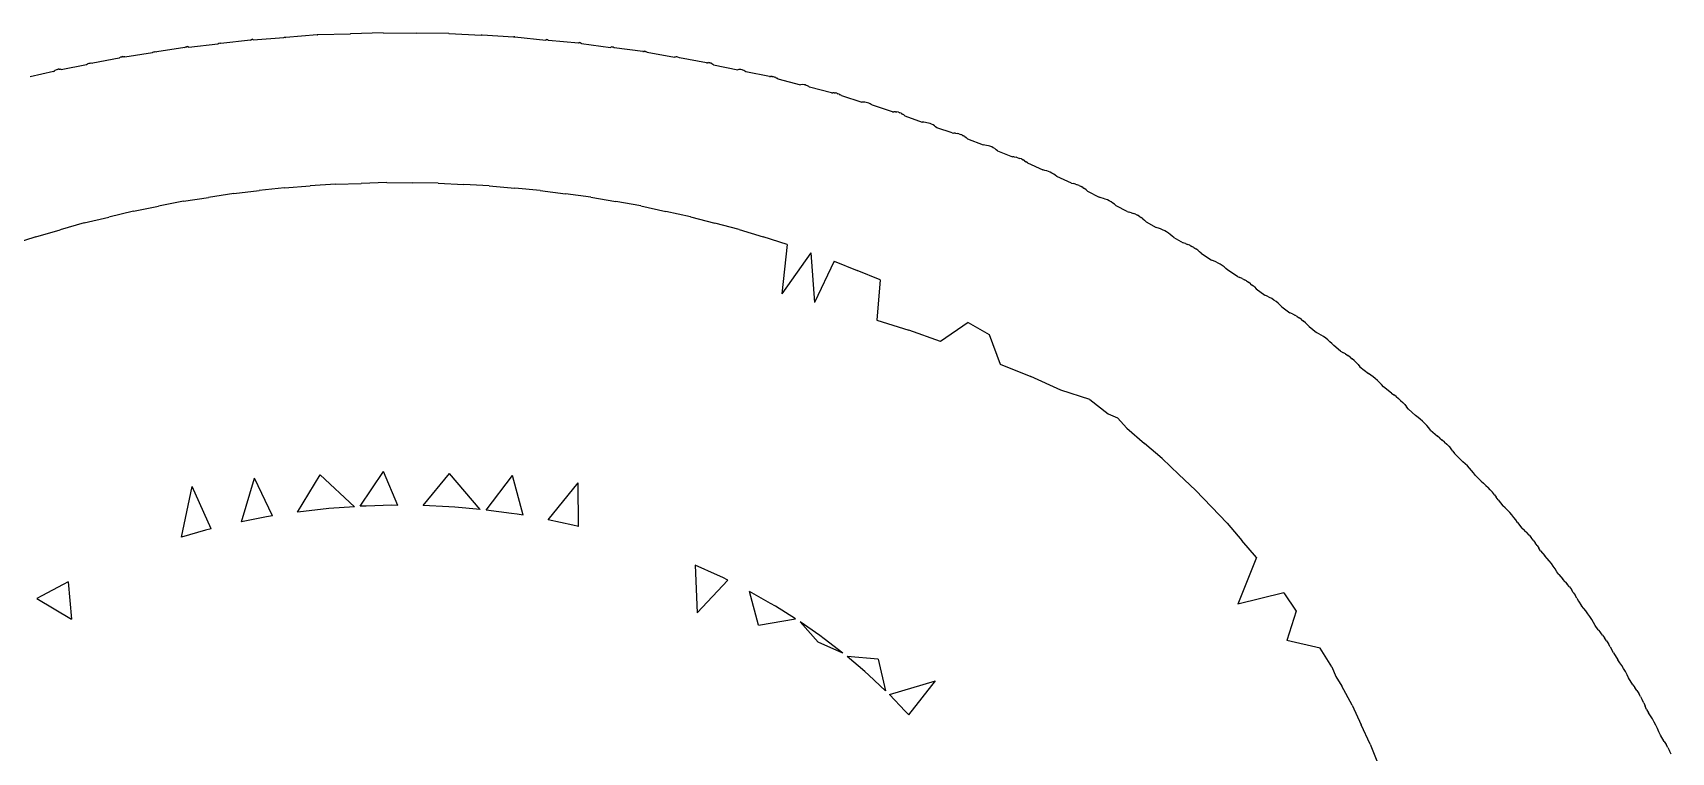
# Model space of a CAD drawing. Header units: metres. Extents: x 64 to 540, y -564 to -64.
# Drawn here: x 465.8 to 535, y -429.2 to -398.7 of the extents above; entities that cross this region are included whole.
import ezdxf

# ---------------------------------------------------------------- set-up
doc = ezdxf.new("R2010")
doc.units = ezdxf.units.M

msp = doc.modelspace()

# ---------------------------------------------------------------- linework, layer by layer
for p, q in [((472.429, -399.342), (473.657, -399.205)), ((473.657, -399.205), (473.7, -399.177)), ((473.7, -399.177), (473.718, -399.175)), ((473.718, -399.175), (473.745, -399.172)), ((473.745, -399.172), (473.773, -399.18)), ((473.773, -399.18), (473.792, -399.188)), ((475.045, -399.048), (473.792, -399.188)), ((475.045, -399.048), (475.063, -399.035)), ((475.08, -399.022), (475.063, -399.035)), ((475.08, -399.022), (475.098, -399.02)), ((475.117, -399.017), (475.098, -399.02)), ((475.117, -399.017), (475.136, -399.026)), ((475.156, -399.035), (475.136, -399.026)), ((475.156, -399.035), (476.45, -398.936)), ((476.45, -398.936), (476.468, -398.923)), ((476.468, -398.923), (476.478, -398.921)), ((476.478, -398.921), (476.497, -398.919)), ((476.497, -398.919), (476.527, -398.937)), ((477.856, -398.824), (476.527, -398.937)), ((477.856, -398.824), (477.866, -398.822)), ((477.876, -398.82), (477.866, -398.822)), ((477.876, -398.82), (479.248, -398.781)), ((479.248, -398.781), (479.26, -398.778)), ((480.64, -398.738), (479.26, -398.778)), ((480.64, -398.738), (482.033, -398.753)), ((483.414, -398.764), (482.033, -398.753)), ((483.414, -398.764), (483.426, -398.767)), ((483.426, -398.767), (484.781, -398.843)), ((484.802, -398.836), (484.781, -398.843)), ((484.816, -398.838), (484.802, -398.836)), ((486.148, -398.923), (484.816, -398.838)), ((486.148, -398.923), (486.163, -398.914)), ((486.178, -398.905), (486.163, -398.914)), ((486.178, -398.905), (486.192, -398.907)), ((486.207, -398.909), (486.192, -398.907)), ((486.207, -398.909), (487.515, -399.049)), ((487.554, -399.031), (487.515, -399.049)), ((487.569, -399.033), (487.554, -399.031)), ((487.591, -399.036), (487.569, -399.033)), ((487.626, -399.062), (487.591, -399.036)), ((488.883, -399.175), (487.626, -399.062)), ((488.883, -399.175), (488.907, -399.166)), ((488.93, -399.158), (488.907, -399.166)), ((488.93, -399.158), (488.953, -399.161)), ((488.975, -399.163), (488.953, -399.161)), ((488.975, -399.163), (488.997, -399.177)), ((489.018, -399.19), (488.997, -399.177)), ((489.018, -399.19), (490.241, -399.356)), ((469.486, -399.812), (468.387, -400.023)), ((469.517, -399.786), (469.486, -399.812)), ((469.517, -399.786), (469.55, -399.771)), ((469.582, -399.756), (469.55, -399.771)), ((469.582, -399.756), (469.617, -399.751)), ((469.652, -399.747), (469.617, -399.751)), ((469.652, -399.747), (469.688, -399.753)), ((469.725, -399.76), (469.688, -399.753)), ((469.725, -399.76), (470.893, -399.574)), ((470.893, -399.574), (470.918, -399.559)), ((470.918, -399.559), (470.951, -399.544)), ((470.951, -399.544), (470.978, -399.541)), ((470.978, -399.541), (471.012, -399.537)), ((471.012, -399.537), (471.077, -399.551)), ((472.27, -399.361), (471.077, -399.551)), ((472.27, -399.361), (472.295, -399.347)), ((472.32, -399.333), (472.295, -399.347)), ((472.32, -399.333), (472.347, -399.33)), ((472.373, -399.326), (472.347, -399.33)), ((472.373, -399.326), (472.401, -399.334)), ((472.429, -399.342), (472.401, -399.334)), ((490.297, -399.34), (490.241, -399.356)), ((490.32, -399.343), (490.297, -399.34)), ((490.35, -399.347), (490.32, -399.343)), ((490.401, -399.375), (490.35, -399.347)), ((491.599, -399.537), (490.401, -399.375)), ((491.599, -399.537), (491.632, -399.53)), ((491.664, -399.523), (491.632, -399.53)), ((491.664, -399.523), (491.695, -399.527)), ((491.725, -399.53), (491.695, -399.527)), ((491.725, -399.53), (491.754, -399.545)), ((491.783, -399.56), (491.754, -399.545)), ((491.783, -399.56), (492.945, -399.774)), ((492.977, -399.766), (492.945, -399.774)), ((493.018, -399.761), (492.977, -399.766)), ((493.048, -399.764), (493.018, -399.761)), ((493.087, -399.77), (493.048, -399.764)), ((493.153, -399.8), (493.087, -399.77)), ((494.29, -400.01), (493.153, -399.8)), ((466.718, -400.378), (465.729, -400.605)), ((466.718, -400.378), (466.756, -400.35)), ((466.793, -400.323), (466.756, -400.35)), ((466.793, -400.323), (466.834, -400.306)), ((466.874, -400.29), (466.834, -400.306)), ((466.874, -400.29), (466.917, -400.284)), ((466.959, -400.278), (466.917, -400.284)), ((466.959, -400.278), (467.004, -400.282)), ((467.049, -400.287), (467.004, -400.282)), ((467.049, -400.287), (468.117, -400.082)), ((468.117, -400.082), (468.155, -400.055)), ((468.155, -400.055), (468.188, -400.039)), ((468.188, -400.039), (468.228, -400.023)), ((468.228, -400.023), (468.263, -400.018)), ((468.263, -400.018), (468.305, -400.012)), ((468.305, -400.012), (468.387, -400.023)), ((494.29, -400.01), (494.331, -400.004)), ((494.372, -399.999), (494.331, -400.004)), ((494.372, -399.999), (494.41, -400.004)), ((494.449, -400.009), (494.41, -400.004)), ((494.449, -400.009), (494.486, -400.025)), ((494.522, -400.041), (494.486, -400.025)), ((494.522, -400.041), (494.556, -400.067)), ((494.591, -400.094), (494.556, -400.067)), ((494.591, -400.094), (495.62, -400.301)), ((495.66, -400.295), (495.62, -400.301)), ((495.709, -400.291), (495.66, -400.295)), ((495.748, -400.296), (495.709, -400.291)), ((495.795, -400.303), (495.748, -400.296)), ((495.831, -400.319), (495.795, -400.303)), ((495.875, -400.337), (495.831, -400.319)), ((495.951, -400.392), (495.875, -400.337)), ((496.949, -400.592), (495.951, -400.392)), ((496.949, -400.592), (496.998, -400.588)), ((497.047, -400.584), (496.998, -400.588)), ((497.047, -400.584), (497.094, -400.591)), ((497.14, -400.598), (497.094, -400.591)), ((497.14, -400.598), (497.184, -400.615)), ((497.228, -400.633), (497.184, -400.615)), ((497.228, -400.633), (497.27, -400.661)), ((497.311, -400.689), (497.27, -400.661)), ((497.311, -400.689), (498.259, -400.936)), ((498.365, -400.931), (498.259, -400.936)), ((498.412, -400.938), (498.365, -400.931)), ((498.466, -400.946), (498.412, -400.938)), ((498.51, -400.964), (498.466, -400.946)), ((498.562, -400.984), (498.51, -400.964)), ((498.61, -401.014), (498.562, -400.984)), ((498.651, -401.042), (498.61, -401.014)), ((499.569, -401.281), (498.651, -401.042)), ((499.569, -401.281), (499.626, -401.279)), ((499.684, -401.277), (499.626, -401.279)), ((499.684, -401.277), (499.738, -401.286)), ((499.792, -401.295), (499.738, -401.286)), ((499.792, -401.295), (499.844, -401.315)), ((499.895, -401.334), (499.844, -401.315)), ((499.895, -401.334), (499.943, -401.364)), ((499.992, -401.394), (499.943, -401.364)), ((499.992, -401.394), (500.856, -401.678)), ((500.914, -401.677), (500.856, -401.678)), ((500.979, -401.677), (500.914, -401.677)), ((501.033, -401.686), (500.979, -401.677)), ((501.095, -401.698), (501.033, -401.686)), ((501.147, -401.717), (501.095, -401.698)), ((501.205, -401.739), (501.147, -401.717)), ((501.254, -401.769), (501.205, -401.739)), ((501.309, -401.801), (501.254, -401.769)), ((502.143, -402.076), (501.309, -401.801)), ((502.143, -402.076), (502.209, -402.076)), ((502.274, -402.077), (502.209, -402.076)), ((502.274, -402.077), (502.336, -402.089)), ((502.398, -402.1), (502.336, -402.089)), ((502.398, -402.1), (502.457, -402.122)), ((502.516, -402.143), (502.457, -402.122)), ((502.516, -402.143), (502.571, -402.176)), ((502.626, -402.208), (502.571, -402.176)), ((502.626, -402.208), (502.677, -402.25)), ((502.677, -402.25), (503.405, -402.525)), ((503.47, -402.526), (503.405, -402.525)), ((503.544, -402.53), (503.47, -402.526)), ((503.606, -402.541), (503.544, -402.53)), ((503.675, -402.555), (503.606, -402.541)), ((503.734, -402.577), (503.675, -402.555)), ((503.8, -402.601), (503.734, -402.577)), ((503.862, -402.635), (503.8, -402.601)), ((503.917, -402.668), (503.862, -402.635)), ((503.968, -402.71), (503.917, -402.668)), ((504.026, -402.755), (503.968, -402.71)), ((504.666, -402.974), (504.026, -402.755)), ((504.666, -402.974), (504.74, -402.978)), ((504.813, -402.982), (504.74, -402.978)), ((504.813, -402.982), (504.883, -402.996)), ((504.952, -403.01), (504.883, -402.996)), ((504.952, -403.01), (505.018, -403.034)), ((505.084, -403.058), (505.018, -403.034)), ((505.084, -403.058), (505.146, -403.093)), ((505.207, -403.127), (505.146, -403.093)), ((505.207, -403.127), (505.265, -403.172)), ((505.323, -403.217), (505.265, -403.172)), ((505.323, -403.217), (505.972, -403.478)), ((506.053, -403.485), (505.972, -403.478)), ((506.123, -403.499), (506.053, -403.485)), ((506.2, -403.516), (506.123, -403.499)), ((506.265, -403.54), (506.2, -403.516)), ((506.338, -403.567), (506.265, -403.54)), ((506.4, -403.602), (506.338, -403.567)), ((506.468, -403.639), (506.4, -403.602)), ((506.526, -403.684), (506.468, -403.639)), ((506.59, -403.731), (506.526, -403.684)), ((506.59, -403.731), (507.212, -403.981)), ((507.293, -403.988), (507.212, -403.981)), ((507.293, -403.988), (507.37, -404.005)), ((507.447, -404.022), (507.37, -404.005)), ((507.447, -404.022), (507.52, -404.049)), ((507.593, -404.076), (507.52, -404.049)), ((507.593, -404.076), (507.661, -404.114)), ((507.729, -404.151), (507.661, -404.114)), ((507.729, -404.151), (507.793, -404.198)), ((507.857, -404.245), (507.793, -404.198)), ((507.857, -404.245), (508.501, -404.541)), ((508.578, -404.558), (508.501, -404.541)), ((508.662, -404.579), (508.578, -404.558)), ((508.742, -404.609), (508.662, -404.579)), ((508.814, -404.636), (508.742, -404.609)), ((508.883, -404.673), (508.814, -404.636)), ((508.957, -404.713), (508.883, -404.673)), ((509.021, -404.76), (508.957, -404.713)), ((509.091, -404.81), (509.021, -404.76)), ((474.329, -405.535), (475.402, -405.414)), ((476.474, -405.293), (475.402, -405.414)), ((476.474, -405.293), (477.553, -405.216)), ((478.631, -405.139), (477.553, -405.216)), ((478.631, -405.139), (479.713, -405.106)), ((480.795, -405.073), (479.713, -405.106)), ((480.795, -405.073), (481.878, -405.084)), ((482.96, -405.095), (481.878, -405.084)), ((482.96, -405.095), (484.041, -405.15)), ((485.122, -405.205), (484.041, -405.15)), ((485.122, -405.205), (486.197, -405.304)), ((487.273, -405.403), (486.197, -405.304)), ((487.273, -405.403), (488.342, -405.546)), ((509.709, -405.095), (509.091, -404.81)), ((509.709, -405.095), (509.793, -405.115)), ((509.877, -405.135), (509.793, -405.115)), ((509.877, -405.135), (509.957, -405.165)), ((510.036, -405.195), (509.957, -405.165)), ((510.036, -405.195), (510.111, -405.236)), ((510.186, -405.276), (510.111, -405.236)), ((510.186, -405.276), (510.255, -405.326)), ((510.325, -405.376), (510.255, -405.326)), ((510.325, -405.376), (510.39, -405.435)), ((510.39, -405.435), (510.882, -405.696)), ((470.097, -406.279), (471.149, -406.071)), ((472.202, -405.864), (471.149, -406.071)), ((472.202, -405.864), (473.265, -405.699)), ((474.329, -405.535), (473.265, -405.699)), ((489.41, -405.689), (488.342, -405.546)), ((489.41, -405.689), (490.469, -405.875)), ((491.527, -406.06), (490.469, -405.875)), ((491.527, -406.06), (492.573, -406.289)), ((510.966, -405.716), (510.882, -405.696)), ((511.057, -405.74), (510.966, -405.716)), ((511.136, -405.77), (511.057, -405.74)), ((511.222, -405.804), (511.136, -405.77)), ((511.297, -405.844), (511.222, -405.804)), ((511.378, -405.887), (511.297, -405.844)), ((511.454, -405.94), (511.378, -405.887)), ((511.523, -405.99), (511.454, -405.94)), ((511.588, -406.05), (511.523, -405.99)), ((512.054, -406.298), (511.588, -406.05)), ((468.02, -406.779), (466.998, -407.071)), ((468.02, -406.779), (469.058, -406.529)), ((470.097, -406.279), (469.058, -406.529)), ((493.619, -406.518), (492.573, -406.289)), ((493.619, -406.518), (494.649, -406.789)), ((495.68, -407.06), (494.649, -406.789)), ((512.054, -406.298), (512.145, -406.322)), ((512.237, -406.345), (512.145, -406.322)), ((512.237, -406.345), (512.323, -406.379)), ((512.409, -406.413), (512.323, -406.379)), ((512.409, -406.413), (512.489, -406.456)), ((512.57, -406.499), (512.489, -406.456)), ((512.57, -406.499), (512.646, -406.552)), ((512.721, -406.605), (512.646, -406.552)), ((512.721, -406.605), (512.792, -406.667)), ((512.862, -406.73), (512.792, -406.667)), ((512.862, -406.73), (513.28, -406.97)), ((465.976, -407.363), (464.973, -407.696)), ((465.976, -407.363), (466.998, -407.071)), ((495.68, -407.06), (496.693, -407.373)), ((497.705, -407.686), (496.693, -407.373)), ((513.378, -406.998), (513.28, -406.97)), ((513.464, -407.031), (513.378, -406.998)), ((513.556, -407.069), (513.464, -407.031)), ((513.643, -407.115), (513.556, -407.069)), ((513.724, -407.159), (513.643, -407.115)), ((513.805, -407.215), (513.724, -407.159)), ((513.881, -407.268), (513.805, -407.215)), ((513.956, -407.333), (513.881, -407.268)), ((514.026, -407.396), (513.956, -407.333)), ((514.026, -407.396), (514.421, -407.623)), ((497.705, -407.686), (497.471, -409.779)), ((498.698, -408.039), (497.471, -409.779)), ((498.698, -408.039), (498.852, -410.142)), ((514.519, -407.65), (514.421, -407.623)), ((514.519, -407.65), (514.611, -407.687)), ((514.704, -407.725), (514.611, -407.687)), ((514.704, -407.725), (514.79, -407.771)), ((514.877, -407.818), (514.79, -407.771)), ((514.877, -407.818), (514.958, -407.874)), ((515.04, -407.93), (514.958, -407.874)), ((515.04, -407.93), (515.115, -407.996)), ((515.19, -408.061), (515.115, -407.996)), ((515.19, -408.061), (515.619, -408.348)), ((499.69, -408.393), (498.852, -410.142)), ((499.69, -408.393), (500.659, -408.786)), ((501.629, -409.18), (500.659, -408.786)), ((515.711, -408.386), (515.619, -408.348)), ((515.81, -408.427), (515.711, -408.386)), ((515.897, -408.473), (515.81, -408.427)), ((515.989, -408.524), (515.897, -408.473)), ((516.07, -408.58), (515.989, -408.524)), ((516.157, -408.639), (516.07, -408.58)), ((516.232, -408.705), (516.157, -408.639)), ((516.312, -408.773), (516.232, -408.705)), ((516.719, -409.046), (516.312, -408.773)), ((501.629, -409.18), (501.482, -410.894)), ((516.719, -409.046), (516.817, -409.087)), ((516.916, -409.129), (516.817, -409.087)), ((516.916, -409.129), (517.008, -409.179)), ((517.101, -409.229), (517.008, -409.179)), ((517.101, -409.229), (517.187, -409.289)), ((517.274, -409.348), (517.187, -409.289)), ((517.274, -409.348), (517.354, -409.417)), ((517.435, -409.486), (517.354, -409.417)), ((517.435, -409.486), (517.509, -409.563)), ((517.509, -409.563), (517.879, -409.834)), ((517.978, -409.875), (517.879, -409.834)), ((518.076, -409.929), (517.978, -409.875)), ((518.168, -409.979), (518.076, -409.929)), ((518.255, -410.039), (518.168, -409.979)), ((518.346, -410.102), (518.255, -410.039)), ((518.432, -410.174), (518.346, -410.102)), ((518.512, -410.242), (518.432, -410.174)), ((518.586, -410.32), (518.512, -410.242)), ((501.482, -410.894), (502.84, -411.313)), ((505.351, -410.985), (504.17, -411.787)), ((505.351, -410.985), (506.238, -411.492)), ((518.586, -410.32), (518.935, -410.576)), ((519.039, -410.621), (518.935, -410.576)), ((519.039, -410.621), (519.137, -410.675)), ((519.236, -410.729), (519.137, -410.675)), ((519.236, -410.729), (519.327, -410.792)), ((519.419, -410.855), (519.327, -410.792)), ((519.419, -410.855), (519.504, -410.927)), ((519.589, -410.999), (519.504, -410.927)), ((504.17, -411.787), (502.84, -411.313)), ((506.238, -411.492), (506.695, -412.748)), ((519.589, -410.999), (519.668, -411.08)), ((519.746, -411.161), (519.668, -411.08)), ((519.746, -411.161), (520.054, -411.409)), ((520.152, -411.463), (520.054, -411.409)), ((520.256, -411.522), (520.152, -411.463)), ((520.348, -411.585), (520.256, -411.522)), ((520.444, -411.652), (520.348, -411.585)), ((520.529, -411.724), (520.444, -411.652)), ((520.619, -411.799), (520.529, -411.724)), ((520.697, -411.88), (520.619, -411.799)), ((520.78, -411.964), (520.697, -411.88)), ((521.069, -412.197), (520.78, -411.964)), ((521.069, -412.197), (521.173, -412.256)), ((521.276, -412.314), (521.173, -412.256)), ((521.276, -412.314), (521.373, -412.381)), ((506.695, -412.748), (507.994, -413.275)), ((521.469, -412.448), (521.373, -412.381)), ((521.469, -412.448), (521.559, -412.524)), ((521.649, -412.599), (521.559, -412.524)), ((521.649, -412.599), (521.731, -412.683)), ((521.814, -412.767), (521.731, -412.683)), ((521.814, -412.767), (521.89, -412.86)), ((521.89, -412.86), (522.247, -413.147)), ((509.26, -413.855), (507.994, -413.275)), ((522.348, -413.218), (522.247, -413.147)), ((522.445, -413.285), (522.348, -413.218)), ((522.534, -413.361), (522.445, -413.285)), ((522.628, -413.44), (522.534, -413.361)), ((522.711, -413.524), (522.628, -413.44)), ((522.798, -413.611), (522.711, -413.524)), ((522.877, -413.707), (522.798, -413.611)), ((523.217, -413.98), (522.877, -413.707)), ((510.476, -414.237), (509.26, -413.855)), ((510.476, -414.237), (511.26, -414.847)), ((523.217, -413.98), (523.319, -414.051)), ((523.42, -414.122), (523.319, -414.051)), ((523.42, -414.122), (523.514, -414.202)), ((523.608, -414.281), (523.514, -414.202)), ((523.608, -414.281), (523.695, -414.368)), ((523.781, -414.456), (523.695, -414.368)), ((511.26, -414.847), (511.655, -415.017)), ((512.045, -415.456), (511.655, -415.017)), ((523.781, -414.456), (523.861, -414.551)), ((523.94, -414.647), (523.861, -414.551)), ((523.94, -414.647), (524.237, -414.923)), ((524.343, -414.998), (524.237, -414.923)), ((524.437, -415.077), (524.343, -414.998)), ((524.535, -415.16), (524.437, -415.077)), ((512.045, -415.456), (512.791, -416.097)), ((524.622, -415.248), (524.535, -415.16)), ((524.712, -415.339), (524.622, -415.248)), ((524.791, -415.434), (524.712, -415.339)), ((524.874, -415.533), (524.791, -415.434)), ((524.874, -415.533), (525.16, -415.798)), ((525.266, -415.874), (525.16, -415.798)), ((513.537, -416.737), (512.791, -416.097)), ((525.266, -415.874), (525.364, -415.957)), ((525.462, -416.04), (525.364, -415.957)), ((525.462, -416.04), (525.553, -416.131)), ((525.643, -416.222), (525.553, -416.131)), ((525.643, -416.222), (525.726, -416.321)), ((525.808, -416.42), (525.726, -416.321)), ((525.808, -416.42), (525.883, -416.526)), ((525.883, -416.526), (526.134, -416.786)), ((513.537, -416.737), (514.243, -417.407)), ((526.236, -416.873), (526.134, -416.786)), ((526.334, -416.956), (526.236, -416.873)), ((526.425, -417.047), (526.334, -416.956)), ((526.519, -417.142), (526.425, -417.047)), ((526.605, -417.244), (526.519, -417.142)), ((474.664, -419.41), (475.207, -417.567)), ((475.962, -419.165), (475.207, -417.567)), ((477.025, -419), (477.987, -417.426)), ((479.424, -418.775), (477.987, -417.426)), ((479.672, -418.757), (480.654, -417.29)), ((481.253, -418.719), (480.654, -417.29)), ((482.336, -418.73), (483.438, -417.375)), ((484.741, -418.896), (483.438, -417.375)), ((484.989, -418.919), (486.108, -417.456)), ((486.548, -419.138), (486.108, -417.456)), ((487.606, -419.324), (488.869, -417.767)), ((488.893, -419.605), (488.869, -417.767)), ((514.95, -418.077), (514.243, -417.407)), ((526.688, -417.343), (526.605, -417.244)), ((526.762, -417.449), (526.688, -417.343)), ((527.003, -417.698), (526.762, -417.449)), ((527.003, -417.698), (527.105, -417.785)), ((527.207, -417.873), (527.105, -417.785)), ((527.207, -417.873), (527.301, -417.967)), ((472.122, -420.057), (472.57, -417.919)), ((473.383, -419.708), (472.57, -417.919)), ((514.95, -418.077), (515.614, -418.775)), ((527.395, -418.062), (527.301, -417.967)), ((527.395, -418.062), (527.481, -418.164)), ((527.567, -418.267), (527.481, -418.164)), ((527.567, -418.267), (527.644, -418.376)), ((527.722, -418.485), (527.644, -418.376)), ((527.722, -418.485), (527.92, -418.736)), ((475.717, -419.202), (474.664, -419.41)), ((475.962, -419.165), (475.717, -419.202)), ((477.273, -418.972), (477.025, -419)), ((478.345, -418.852), (477.273, -418.972)), ((479.424, -418.775), (478.345, -418.852)), ((479.922, -418.749), (479.672, -418.757)), ((481.003, -418.716), (479.922, -418.749)), ((481.253, -418.719), (481.003, -418.716)), ((483.416, -418.785), (482.336, -418.73)), ((483.665, -418.797), (483.416, -418.785)), ((484.741, -418.896), (483.665, -418.797)), ((486.057, -419.062), (484.989, -418.919)), ((486.304, -419.095), (486.057, -419.062)), ((486.548, -419.138), (486.304, -419.095)), ((516.278, -419.473), (515.614, -418.775)), ((528.022, -418.823), (527.92, -418.736)), ((528.116, -418.918), (528.022, -418.823)), ((528.213, -419.017), (528.116, -418.918)), ((528.299, -419.119), (528.213, -419.017)), ((528.388, -419.225), (528.299, -419.119)), ((528.466, -419.334), (528.388, -419.225)), ((473.144, -419.765), (472.122, -420.057)), ((473.383, -419.708), (473.144, -419.765)), ((488.652, -419.552), (487.606, -419.324)), ((488.893, -419.605), (488.652, -419.552)), ((516.278, -419.473), (516.9, -420.197)), ((528.546, -419.447), (528.466, -419.334)), ((528.546, -419.447), (528.731, -419.682)), ((528.837, -419.774), (528.731, -419.682)), ((528.837, -419.774), (528.935, -419.872)), ((529.032, -419.971), (528.935, -419.872)), ((529.032, -419.971), (529.121, -420.077)), ((517.521, -420.921), (516.9, -420.197)), ((529.21, -420.183), (529.121, -420.077)), ((529.21, -420.183), (529.29, -420.295)), ((529.371, -420.408), (529.29, -420.295)), ((529.371, -420.408), (529.442, -420.527)), ((529.514, -420.647), (529.442, -420.527)), ((529.514, -420.647), (529.691, -420.855)), ((494.765, -421.675), (493.821, -421.242)), ((493.821, -421.242), (493.899, -423.265)), ((517.521, -420.921), (516.732, -422.897)), ((529.791, -420.958), (529.691, -420.855)), ((529.883, -421.067), (529.791, -420.958)), ((529.972, -421.173), (529.883, -421.067)), ((530.052, -421.286), (529.972, -421.173)), ((530.135, -421.402), (530.052, -421.286)), ((467.122, -422.058), (466.22, -422.547)), ((467.336, -421.954), (467.122, -422.058)), ((467.336, -421.954), (467.481, -423.534)), ((495.194, -421.883), (493.899, -423.265)), ((494.983, -421.774), (494.765, -421.675)), ((495.194, -421.883), (494.983, -421.774)), ((530.209, -421.524), (530.135, -421.402)), ((530.281, -421.643), (530.209, -421.524)), ((530.281, -421.643), (530.45, -421.842)), ((530.55, -421.944), (530.45, -421.842)), ((530.55, -421.944), (530.642, -422.054)), ((530.734, -422.163), (530.642, -422.054)), ((466.22, -422.547), (466.012, -422.66)), ((466.012, -422.66), (467.481, -423.534)), ((496.998, -422.86), (496.111, -422.353)), ((496.496, -423.777), (496.111, -422.353)), ((518.673, -422.418), (516.732, -422.897)), ((518.673, -422.418), (519.202, -423.189)), ((530.734, -422.163), (530.817, -422.279)), ((530.9, -422.395), (530.817, -422.279)), ((530.9, -422.395), (530.974, -422.518)), ((531.048, -422.64), (530.974, -422.518)), ((531.048, -422.64), (531.113, -422.768)), ((497.202, -422.977), (496.998, -422.86)), ((498.057, -423.52), (497.202, -422.977)), ((519.202, -423.189), (518.798, -424.424)), ((531.113, -422.768), (531.249, -422.961)), ((531.343, -423.074), (531.249, -422.961)), ((531.435, -423.183), (531.343, -423.074)), ((531.518, -423.299), (531.435, -423.183)), ((531.603, -423.419), (531.518, -423.299)), ((531.677, -423.541), (531.603, -423.419)), ((496.496, -423.777), (498.057, -423.52)), ((499.074, -424.221), (498.254, -423.645)), ((498.254, -423.645), (499.017, -424.498)), ((531.753, -423.667), (531.677, -423.541)), ((531.82, -423.798), (531.753, -423.667)), ((531.947, -423.977), (531.82, -423.798)), ((531.947, -423.977), (532.041, -424.09)), ((532.135, -424.204), (532.041, -424.09)), ((500.048, -424.963), (499.017, -424.498)), ((499.264, -424.354), (499.074, -424.221)), ((500.048, -424.963), (499.264, -424.354)), ((520.214, -424.752), (518.798, -424.424)), ((520.696, -425.544), (520.214, -424.752)), ((532.135, -424.204), (532.221, -424.323)), ((532.306, -424.442), (532.221, -424.323)), ((532.306, -424.442), (532.382, -424.568)), ((532.458, -424.693), (532.382, -424.568)), ((532.458, -424.693), (532.525, -424.824)), ((532.592, -424.956), (532.525, -424.824)), ((500.975, -425.744), (500.229, -425.104)), ((501.539, -425.218), (500.229, -425.104)), ((501.539, -425.218), (501.853, -426.562)), ((532.592, -424.956), (532.773, -425.251)), ((532.86, -425.374), (532.773, -425.251)), ((532.946, -425.493), (532.86, -425.374)), ((533.022, -425.619), (532.946, -425.493)), ((501.147, -425.892), (500.975, -425.744)), ((501.853, -426.562), (501.147, -425.892)), ((502.016, -426.716), (503.961, -426.14)), ((502.833, -427.575), (503.961, -426.14)), ((520.696, -425.544), (520.864, -425.95)), ((520.864, -425.95), (521.129, -426.354)), ((533.1, -425.747), (533.022, -425.619)), ((533.167, -425.878), (533.1, -425.747)), ((533.235, -426.012), (533.167, -425.878)), ((533.411, -426.298), (533.235, -426.012)), ((502.68, -427.414), (502.016, -426.716)), ((521.561, -427.164), (521.129, -426.354)), ((533.411, -426.298), (533.498, -426.421)), ((533.585, -426.544), (533.498, -426.421)), ((533.585, -426.544), (533.663, -426.673)), ((533.741, -426.801), (533.663, -426.673)), ((533.741, -426.801), (533.81, -426.935)), ((502.833, -427.575), (502.68, -427.414)), ((521.561, -427.164), (521.944, -427.991)), ((533.878, -427.069), (533.81, -426.935)), ((533.878, -427.069), (533.937, -427.208)), ((533.996, -427.347), (533.937, -427.208)), ((533.996, -427.347), (534.071, -427.493)), ((534.16, -427.62), (534.071, -427.493)), ((522.327, -428.818), (521.944, -427.991)), ((534.238, -427.748), (534.16, -427.62)), ((534.318, -427.88), (534.238, -427.748)), ((534.386, -428.014), (534.318, -427.88)), ((534.456, -428.151), (534.386, -428.014)), ((534.515, -428.29), (534.456, -428.151)), ((522.327, -428.818), (522.659, -429.659)), ((534.575, -428.432), (534.515, -428.29)), ((534.735, -428.695), (534.575, -428.432)), ((534.735, -428.695), (534.815, -428.827)), ((534.894, -428.959), (534.815, -428.827)), ((534.894, -428.959), (534.964, -429.096)), ((535.034, -429.232), (534.964, -429.096))]:
    msp.add_line(p, q)

doc.saveas('drawing.dxf')
